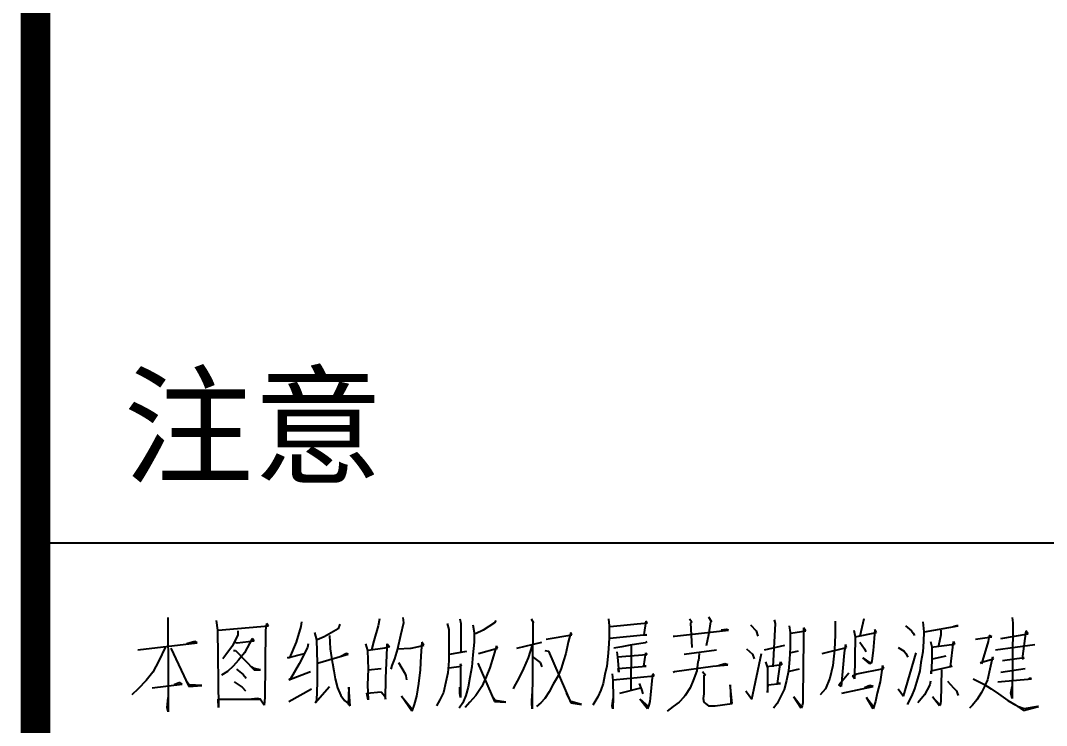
# Model space of a CAD drawing. Extents: x 39560 to 217760, y -140239 to 277665.
# Drawn here: x 136469 to 139986, y 43743 to 46161 of the extents above; entities that cross this region are included whole.
import ezdxf

# ---------------------------------------------------------------- set-up
doc = ezdxf.new("R2010")
doc.units = 0
doc.header["$LTSCALE"] = 1000
doc.header["$MEASUREMENT"] = 0
doc.layers.add('PUB_TITLE', color=4, linetype='Continuous')
doc.styles.add('图签2', font='', dxfattribs={"height": 1000})
doc.styles.get('图签2').set_extended_font_data('SimSun')

# ---------------------------------------------------------------- blocks, each defined once
blk = doc.blocks.new('adasdcxcx')
at = {"layer": 'PUB_TITLE'}
for p, q in [((-2484, 39482.4), (-2484, 12460.5)), ((-2484, 15277.7), (4656, 15277.7)), ((-2030.5, 15021.3), (-2028.4, 14810.5)), ((-1224.5, 15021.3), (-1222.4, 15003.3)), ((-175.9, 15023.8), (-165.6, 15005.8)), ((864.5, 15021.3), (866.5, 15003.3)), ((-1863.9, 15011), (-1859.8, 14977.6)), ((-1857.8, 14977.6), (-1685, 14993)), ((-1691.2, 15000.7), (-1695.3, 14977.6)), ((-1685, 14993), (-1691.2, 15000.7)), ((-1574, 14990.4), (-1590.5, 14936.4)), ((-1572, 15005.8), (-1574, 14990.4)), ((-1440.4, 14998.1), (-1446.5, 14982.7)), ((-1308.8, 14993), (-1323.2, 14941.6)), ((-1304.7, 15016.1), (-1308.8, 14993)), ((-1222.4, 15003.3), (-1232.7, 14959.6)), ((-1072.3, 15000.7), (-1066.2, 14980.1)), ((-1029.2, 15016.1), (-1025.1, 15000.7)), ((-1025.1, 15000.7), (-1025.1, 14903)), ((-983.9, 14995.6), (-979.8, 14969.9)), ((-909.9, 15003.3), (-949, 14977.6)), ((-905.8, 15011), (-909.9, 15003.3)), ((-784.5, 15016.1), (-776.3, 15003.3)), ((-778.3, 15005.8), (-780.4, 14707.7)), ((-776.3, 15003.3), (-778.3, 15005.8)), ((-519.3, 15016.1), (-517.2, 14993)), ((-517.2, 14993), (-517.2, 14951.9)), ((-513.1, 14990.4), (-385.6, 15003.3)), ((-391.8, 15008.4), (-398, 14962.1)), ((-385.6, 15003.3), (-391.8, 15008.4)), ((-241.7, 15016.1), (-233.5, 15005.8)), ((-233.5, 15005.8), (-237.6, 15003.3)), ((-237.6, 15003.3), (-233.5, 14918.5)), ((-169.7, 15005.8), (-175.9, 14962.1)), ((-165.6, 15005.8), (-169.7, 15005.8)), ((-32, 14995.6), (-13.5, 14975)), ((52.3, 15000.7), (44.1, 14851.6)), ((48.2, 15013.6), (52.3, 15000.7)), ((99.6, 14993), (103.7, 14969.9)), ((149, 14985.3), (149, 14946.7)), ((157.2, 14975), (149, 14985.3)), ((257.9, 15008.4), (257.9, 14962.1)), ((356.6, 15016.1), (342.2, 14957)), ((498.5, 14993), (519.1, 14975)), ((558.1, 15005.8), (562.2, 14972.4)), ((564.3, 14972.4), (679.4, 14993)), ((673.3, 14993), (663, 14990.4)), ((679.4, 14993), (673.3, 14993)), ((866.5, 15003.3), (864.5, 14743.7)), ((-1859.8, 14977.6), (-1855.7, 14712.9)), ((-1789.9, 14962.1), (-1808.4, 14923.6)), ((-1789.9, 14975), (-1789.9, 14962.1)), ((-1740.6, 14949.3), (-1767.3, 14900.5)), ((-1734.4, 14941.6), (-1740.6, 14949.3)), ((-1695.3, 14977.6), (-1697.4, 14746.3)), ((-1526.7, 14969.9), (-1520.6, 14944.2)), ((-1493.8, 14954.4), (-1518.5, 14944.2)), ((-1446.5, 14982.7), (-1493.8, 14954.4)), ((-1475.3, 14959.6), (-1473.3, 14913.3)), ((-1232.7, 14959.6), (-1243, 14913.3)), ((-1066.2, 14980.1), (-1066.2, 14918.5)), ((-979.8, 14969.9), (-979.8, 14936.4)), ((-949, 14977.6), (-975.7, 14964.7)), ((-733.1, 14946.7), (-644.7, 14962.1)), ((-648.8, 14969.9), (-657, 14936.4)), ((-644.7, 14962.1), (-648.8, 14969.9)), ((-517.2, 14951.9), (-519.3, 14913.3)), ((-387.7, 14962.1), (-515.1, 14949.3)), ((-398, 14962.1), (-387.7, 14962.1)), ((-297.2, 14957), (-293.1, 14957)), ((-293.1, 14957), (-108, 14977.6)), ((-175.9, 14962.1), (-184.1, 14923.6)), ((-114.2, 14980.1), (-132.7, 14977.6)), ((-108, 14977.6), (-114.2, 14980.1)), ((-13.5, 14975), (-7.3, 14957)), ((103.7, 14969.9), (103.7, 14918.5)), ((105.8, 14967.3), (157.2, 14975)), ((257.9, 14962.1), (255.9, 14910.7)), ((321.7, 14977.6), (325.8, 14954.4)), ((325.8, 14954.4), (323.7, 14810.5)), ((325.8, 14954.4), (399.8, 14969.9)), ((391.6, 14949.3), (387.5, 14908.2)), ((393.6, 14980.1), (391.6, 14949.3)), ((399.8, 14969.9), (393.6, 14980.1)), ((519.1, 14975), (525.2, 14967.3)), ((525.2, 14967.3), (529.3, 14959.6)), ((562.2, 14972.4), (560.2, 14939)), ((619.8, 14962.1), (611.6, 14923.6)), ((619.8, 14977.6), (619.8, 14962.1)), ((739.1, 14946.7), (794.6, 14954.4)), ((786.3, 14959.6), (782.2, 14939)), ((794.6, 14954.4), (786.3, 14959.6)), ((825.4, 14949.3), (920, 14964.7)), ((911.8, 14975), (899.4, 14879.9)), ((920, 14964.7), (911.8, 14975)), ((-2133.3, 14910.7), (-1929.7, 14933.9)), ((-2038.7, 14918.5), (-2061.3, 14872.2)), ((-2020.2, 14915.9), (-1958.5, 14784.8)), ((-1937.9, 14939), (-1964.7, 14931.3)), ((-1929.7, 14933.9), (-1937.9, 14939)), ((-1808.4, 14923.6), (-1831, 14892.8)), ((-1800.2, 14936.4), (-1792, 14933.9)), ((-1792, 14933.9), (-1734.4, 14941.6)), ((-1590.5, 14936.4), (-1613.1, 14882.5)), ((-1551.4, 14918.5), (-1580.2, 14861.9)), ((-1549.3, 14931.3), (-1551.4, 14918.5)), ((-1520.6, 14944.2), (-1518.5, 14864.5)), ((-1473.3, 14913.3), (-1467.1, 14869.6)), ((-1352, 14931.3), (-1345.8, 14908.2)), ((-1286.2, 14915.9), (-1343.7, 14908.2)), ((-1323.2, 14941.6), (-1331.4, 14910.7)), ((-1269.7, 14921), (-1286.2, 14915.9)), ((-1282.1, 14813.1), (-1277.9, 14918.5)), ((-1277.9, 14931.3), (-1269.7, 14921)), ((-1277.9, 14918.5), (-1277.9, 14931.3)), ((-1243, 14913.3), (-1253.3, 14879.9)), ((-1243, 14913.3), (-1197.8, 14915.9)), ((-1197.8, 14915.9), (-1195.7, 14915.9)), ((-1195.7, 14915.9), (-1158.7, 14923.6)), ((-1158.7, 14936.4), (-1162.8, 14890.2)), ((-1152.5, 14926.2), (-1158.7, 14936.4)), ((-1158.7, 14923.6), (-1152.5, 14926.2)), ((-1066.2, 14918.5), (-1066.2, 14872.2)), ((-979.8, 14936.4), (-983.9, 14892.8)), ((-965.4, 14897.9), (-899.6, 14915.9)), ((-903.7, 14923.6), (-914, 14890.2)), ((-899.6, 14915.9), (-903.7, 14923.6)), ((-833.8, 14915.9), (-747.5, 14936.4)), ((-780.4, 14926.2), (-794.8, 14882.5)), ((-657, 14936.4), (-665.2, 14897.9)), ((-519.3, 14913.3), (-521.3, 14887.6)), ((-474, 14921), (-500.8, 14915.9)), ((-445.2, 14926.2), (-474, 14921)), ((-393.8, 14933.9), (-445.2, 14926.2)), ((-441.1, 14923.6), (-443.2, 14772)), ((-387.7, 14939), (-393.8, 14933.9)), ((-46.4, 14913.3), (-25.8, 14895.3)), ((15.3, 14910.7), (85.2, 14926.2)), ((103.7, 14918.5), (101.7, 14877.3)), ((149, 14946.7), (146.9, 14746.3)), ((212.7, 14897.9), (297, 14918.5)), ((292.9, 14928.7), (288.8, 14900.5)), ((297, 14918.5), (292.9, 14928.7)), ((342.2, 14936.4), (358.7, 14913.3)), ((358.7, 14913.3), (362.8, 14903)), ((473.8, 14918.5), (494.4, 14905.6)), ((560.2, 14939), (558.1, 14903)), ((584.8, 14939), (589, 14921)), ((667.1, 14928.7), (586.9, 14918.5)), ((589, 14921), (589, 14872.2)), ((652.7, 14851.6), (663, 14939)), ((663, 14939), (667.1, 14928.7)), ((782.2, 14939), (759.6, 14861.9)), ((806.9, 14910.7), (942.6, 14928.7)), ((-1831, 14892.8), (-1841.3, 14879.9)), ((-1804.3, 14908.2), (-1798.1, 14908.2)), ((-1798.1, 14908.2), (-1734.4, 14841.4)), ((-1767.3, 14900.5), (-1787.9, 14874.8)), ((-1619.3, 14882.5), (-1561.7, 14897.9)), ((-1613.1, 14882.5), (-1619.3, 14882.5)), ((-1516.4, 14864.5), (-1411.6, 14895.3)), ((-1417.8, 14897.9), (-1436.3, 14887.6)), ((-1411.6, 14895.3), (-1417.8, 14897.9)), ((-1345.8, 14908.2), (-1343.7, 14843.9)), ((-1253.3, 14879.9), (-1261.5, 14856.8)), ((-1162.8, 14890.2), (-1164.9, 14841.4)), ((-1064.1, 14895.3), (-1004.5, 14905.6)), ((-983.9, 14892.8), (-988, 14851.6)), ((-914, 14890.2), (-926.4, 14849.1)), ((-794.8, 14882.5), (-811.2, 14846.5)), ((-780.4, 14887.6), (-753.7, 14867.1)), ((-737.2, 14908.2), (-724.9, 14905.6)), ((-724.9, 14905.6), (-648.8, 14728.3)), ((-665.2, 14897.9), (-673.5, 14872.2)), ((-521.3, 14887.6), (-525.4, 14854.2)), ((-490.5, 14903), (-488.4, 14885)), ((-387.7, 14892.8), (-488.4, 14885)), ((-488.4, 14885), (-484.3, 14833.6)), ((-398, 14854.2), (-391.8, 14900.5)), ((-391.8, 14900.5), (-387.7, 14892.8)), ((-260.2, 14895.3), (-149.2, 14910.7)), ((-208.8, 14897.9), (-210.8, 14872.2)), ((-27.9, 14741.1), (5, 14897.9)), ((-25.8, 14895.3), (-19.6, 14879.9)), ((130.5, 14905.6), (105.8, 14900.5)), ((255.9, 14910.7), (249.7, 14856.8)), ((288.8, 14900.5), (278.5, 14784.8)), ((352.5, 14882.5), (379.2, 14864.5)), ((377.2, 14861.9), (352.5, 14882.5)), ((387.5, 14908.2), (383.4, 14872.2)), ((492.3, 14751.4), (535.5, 14900.5)), ((494.4, 14905.6), (500.5, 14897.9)), ((500.5, 14897.9), (506.7, 14885)), ((558.1, 14903), (551.9, 14867.1)), ((591, 14879.9), (638.3, 14890.2)), ((755.5, 14867.1), (800.7, 14879.9)), ((796.6, 14885), (788.4, 14843.9)), ((800.7, 14879.9), (796.6, 14885)), ((905.6, 14882.5), (831.6, 14872.2)), ((899.4, 14879.9), (905.6, 14882.5)), ((-2061.3, 14872.2), (-2081.9, 14833.6)), ((-1806.4, 14854.2), (-1824.9, 14836.2)), ((-1787.9, 14874.8), (-1806.4, 14854.2)), ((-1794, 14843.9), (-1771.4, 14825.9)), ((-1734.4, 14846.5), (-1744.7, 14851.6)), ((-1711.8, 14841.4), (-1734.4, 14846.5)), ((-1580.2, 14861.9), (-1609, 14810.5)), ((-1518.5, 14864.5), (-1518.5, 14797.7)), ((-1467.1, 14869.6), (-1465, 14864.5)), ((-1465, 14864.5), (-1460.9, 14838.8)), ((-1343.7, 14843.9), (-1345.8, 14790)), ((-1343.7, 14841.4), (-1298.5, 14846.5)), ((-1261.5, 14856.8), (-1265.6, 14843.9)), ((-1238.9, 14867.1), (-1216.3, 14828.5)), ((-1066.2, 14872.2), (-1070.3, 14831.1)), ((-1066.2, 14849.1), (-1023, 14854.2)), ((-1027.1, 14861.9), (-1027.1, 14746.3)), ((-1023, 14854.2), (-1027.1, 14861.9)), ((-988, 14851.6), (-994.2, 14815.7)), ((-967.5, 14864.5), (-909.9, 14733.4)), ((-926.4, 14849.1), (-938.7, 14818.2)), ((-811.2, 14846.5), (-827.7, 14810.5)), ((-753.7, 14867.1), (-747.5, 14851.6)), ((-681.7, 14846.5), (-692, 14820.8)), ((-673.5, 14872.2), (-681.7, 14846.5)), ((-525.4, 14854.2), (-531.6, 14825.9)), ((-486.4, 14846.5), (-389.7, 14854.2)), ((-484.3, 14833.6), (-486.4, 14846.5)), ((-389.7, 14854.2), (-398, 14854.2)), ((-293.1, 14836.2), (-161.5, 14854.2)), ((-212.9, 14869.6), (-217, 14838.8)), ((-210.8, 14872.2), (-212.9, 14869.6)), ((-161.5, 14854.2), (-110.1, 14859.3)), ((-120.4, 14861.9), (-145.1, 14854.2)), ((-110.1, 14859.3), (-120.4, 14861.9)), ((19.4, 14869.6), (25.6, 14849.1)), ((74.9, 14859.3), (23.5, 14851.6)), ((25.6, 14849.1), (25.6, 14764.3)), ((60.6, 14795.1), (70.8, 14869.6)), ((70.8, 14869.6), (74.9, 14859.3)), ((101.7, 14877.3), (97.6, 14838.8)), ((134.6, 14843.9), (99.6, 14836.2)), ((249.7, 14856.8), (239.4, 14813.1)), ((332, 14828.5), (424.5, 14846.5)), ((381.3, 14864.5), (377.2, 14861.9)), ((383.4, 14872.2), (381.3, 14864.5)), ((420.4, 14856.8), (412.1, 14800.2)), ((424.5, 14846.5), (420.4, 14856.8)), ((551.9, 14867.1), (547.8, 14838.8)), ((589, 14872.2), (586.9, 14828.5)), ((586.9, 14838.8), (658.9, 14854.2)), ((658.9, 14854.2), (652.7, 14851.6)), ((759.6, 14861.9), (755.5, 14867.1)), ((788.4, 14843.9), (780.2, 14807.9)), ((825.4, 14833.6), (909.7, 14846.5)), ((-2081.9, 14833.6), (-2104.5, 14805.4)), ((-2028.4, 14810.5), (-2028.4, 14697.4)), ((-1824.9, 14836.2), (-1845.4, 14823.4)), ((-1771.4, 14825.9), (-1761.1, 14813.1)), ((-1734.4, 14841.4), (-1711.8, 14841.4)), ((-1615.1, 14807.9), (-1541.1, 14836.2)), ((-1609, 14810.5), (-1615.1, 14807.9)), ((-1460.9, 14838.8), (-1456.8, 14810.5)), ((-1456.8, 14810.5), (-1448.6, 14779.7)), ((-1284.1, 14741.1), (-1282.1, 14813.1)), ((-1216.3, 14828.5), (-1214.2, 14820.8)), ((-1214.2, 14820.8), (-1212.2, 14807.9)), ((-1164.9, 14841.4), (-1171, 14795.1)), ((-1070.3, 14831.1), (-1076.5, 14800.2)), ((-994.2, 14815.7), (-1000.4, 14782.2)), ((-938.7, 14818.2), (-953.1, 14784.8)), ((-827.7, 14810.5), (-842.1, 14784.8)), ((-692, 14820.8), (-708.4, 14792.5)), ((-531.6, 14825.9), (-537.8, 14795.1)), ((-506.9, 14828.5), (-504.9, 14805.4)), ((-502.8, 14807.9), (-363, 14820.8)), ((-369.2, 14815.7), (-375.3, 14756.5)), ((-367.1, 14828.5), (-369.2, 14815.7)), ((-363, 14820.8), (-367.1, 14828.5)), ((-297.2, 14833.6), (-293.1, 14836.2)), ((-217, 14838.8), (-229.4, 14805.4)), ((-196.5, 14836.2), (-186.2, 14823.4)), ((-192.3, 14823.4), (-192.3, 14764.3)), ((-186.2, 14823.4), (-192.3, 14823.4)), ((97.6, 14838.8), (91.4, 14805.4)), ((239.4, 14813.1), (225, 14777.1)), ((270.3, 14790), (305.2, 14831.1)), ((317.6, 14820.8), (332, 14828.5)), ((323.7, 14810.5), (317.6, 14820.8)), ((539.6, 14810.5), (529.3, 14777.1)), ((547.8, 14838.8), (539.6, 14810.5)), ((586.9, 14828.5), (586.9, 14838.8)), ((621.9, 14841.4), (619.8, 14733.4)), ((730.8, 14810.5), (751.4, 14800.2)), ((780.2, 14807.9), (769.9, 14784.8)), ((815.1, 14800.2), (930.3, 14810.5)), ((924.1, 14813.1), (917.9, 14807.9)), ((930.3, 14810.5), (924.1, 14813.1)), ((-2131.2, 14777.1), (-2153.8, 14756.5)), ((-2104.5, 14805.4), (-2131.2, 14777.1)), ((-2083.9, 14779.7), (-1981.1, 14792.5)), ((-1989.3, 14797.7), (-2007.8, 14790)), ((-1981.1, 14792.5), (-1989.3, 14797.7)), ((-1956.4, 14790), (-1968.8, 14805.4)), ((-1958.5, 14784.8), (-1913.3, 14787.4)), ((-1913.3, 14787.4), (-1956.4, 14790)), ((-1802.2, 14800.2), (-1775.5, 14782.2)), ((-1775.5, 14782.2), (-1763.2, 14769.4)), ((-1615.1, 14733.4), (-1537, 14777.1)), ((-1524.7, 14728.3), (-1475.3, 14784.8)), ((-1518.5, 14797.7), (-1520.6, 14736)), ((-1448.6, 14779.7), (-1436.3, 14754)), ((-1409.5, 14782.2), (-1411.6, 14723.1)), ((-1405.4, 14718), (-1409.5, 14782.2)), ((-1345.8, 14790), (-1343.7, 14738.6)), ((-1171, 14795.1), (-1177.2, 14751.4)), ((-1076.5, 14800.2), (-1084.7, 14764.3)), ((-1029.2, 14761.7), (-1029.2, 14782.2)), ((-1000.4, 14782.2), (-1008.6, 14754)), ((-953.1, 14784.8), (-973.6, 14754)), ((-842.1, 14784.8), (-846.2, 14777.1)), ((-708.4, 14792.5), (-722.8, 14766.8)), ((-537.8, 14795.1), (-546, 14772)), ((-504.9, 14805.4), (-502.8, 14746.3)), ((-480.2, 14761.7), (-408.2, 14779.7)), ((-414.4, 14795.1), (-406.2, 14774.5)), ((-406.2, 14774.5), (-402.1, 14759.1)), ((-239.6, 14779.7), (-256.1, 14754)), ((-229.4, 14805.4), (-239.6, 14779.7)), ((-101.9, 14790), (-99.8, 14733.4)), ((-95.7, 14725.7), (-101.9, 14790)), ((25.6, 14764.3), (27.7, 14790)), ((27.7, 14790), (70.8, 14795.1)), ((70.8, 14795.1), (60.6, 14795.1)), ((83.2, 14774.5), (70.8, 14748.8)), ((91.4, 14805.4), (83.2, 14774.5)), ((225, 14777.1), (206.5, 14756.5)), ((278.5, 14784.8), (270.3, 14790)), ((280.5, 14761.7), (387.5, 14784.8)), ((377.2, 14787.4), (358.7, 14779.7)), ((387.5, 14784.8), (377.2, 14787.4)), ((412.1, 14800.2), (401.9, 14761.7)), ((473.8, 14777.1), (492.3, 14751.4)), ((529.3, 14777.1), (519.1, 14751.4)), ((582.8, 14790), (564.3, 14756.5)), ((584.8, 14802.8), (582.8, 14790)), ((642.4, 14802.8), (663, 14779.7)), ((663, 14779.7), (673.3, 14769.4)), ((751.4, 14800.2), (767.8, 14792.5)), ((769.9, 14784.8), (759.6, 14764.3)), ((767.8, 14792.5), (792.5, 14777.1)), ((792.5, 14777.1), (817.2, 14759.1)), ((860.4, 14761.7), (864.5, 14784.8)), ((-2032.5, 14712.9), (-2028.4, 14746.3)), ((-1857.8, 14741.1), (-1711.8, 14741.1)), ((-1855.7, 14712.9), (-1857.8, 14741.1)), ((-1722.1, 14743.7), (-1742.6, 14741.1)), ((-1711.8, 14741.1), (-1722.1, 14743.7)), ((-1699.4, 14720.6), (-1713.8, 14741.1)), ((-1697.4, 14746.3), (-1699.4, 14720.6)), ((-1436.3, 14754), (-1423.9, 14736)), ((-1347.9, 14761.7), (-1298.5, 14766.8)), ((-1343.7, 14738.6), (-1347.9, 14761.7)), ((-1298.5, 14766.8), (-1286.2, 14751.4)), ((-1286.2, 14751.4), (-1284.1, 14741.1)), ((-1228.6, 14751.4), (-1191.6, 14705.1)), ((-1193.6, 14700), (-1228.6, 14751.4)), ((-1177.2, 14751.4), (-1185.4, 14723.1)), ((-1097, 14738.6), (-1109.3, 14718)), ((-1084.7, 14764.3), (-1097, 14738.6)), ((-1027.1, 14746.3), (-1029.2, 14761.7)), ((-1008.6, 14754), (-1018.9, 14728.3)), ((-973.6, 14754), (-994.2, 14730.8)), ((-907.9, 14736), (-918.1, 14751.4)), ((-782.4, 14728.3), (-780.4, 14759.1)), ((-737.2, 14743.7), (-751.6, 14728.3)), ((-722.8, 14766.8), (-737.2, 14743.7)), ((-648.8, 14733.4), (-663.2, 14761.7)), ((-556.3, 14748.8), (-572.7, 14720.6)), ((-546, 14772), (-556.3, 14748.8)), ((-506.9, 14718), (-502.8, 14743.7)), ((-502.8, 14746.3), (-504.9, 14707.7)), ((-412.3, 14741.1), (-383.6, 14715.4)), ((-385.6, 14707.7), (-412.3, 14741.1)), ((-375.3, 14756.5), (-377.4, 14733.4)), ((-260.2, 14748.8), (-276.6, 14730.8)), ((-256.1, 14754), (-260.2, 14748.8)), ((-192.3, 14759.1), (-194.4, 14743.7)), ((-194.4, 14743.7), (-192.3, 14730.8)), ((-192.3, 14764.3), (-192.3, 14759.1)), ((-48.4, 14769.4), (-46.4, 14766.8)), ((-46.4, 14766.8), (-27.9, 14741.1)), ((70.8, 14748.8), (58.5, 14725.7)), ((116.1, 14748.8), (142.8, 14715.4)), ((140.7, 14710.3), (116.1, 14748.8)), ((146.9, 14746.3), (146.9, 14728.3)), ((364.8, 14746.3), (389.5, 14715.4)), ((387.5, 14707.7), (364.8, 14746.3)), ((401.9, 14761.7), (395.7, 14733.4)), ((519.1, 14751.4), (504.7, 14723.1)), ((564.3, 14756.5), (541.7, 14728.3)), ((591, 14748.8), (615.7, 14723.1)), ((615.7, 14718), (591, 14748.8)), ((673.3, 14769.4), (677.4, 14759.1)), ((677.4, 14759.1), (679.4, 14754)), ((743.2, 14738.6), (728.8, 14720.6)), ((759.6, 14764.3), (743.2, 14738.6)), ((817.2, 14759.1), (850.1, 14736)), ((864.5, 14743.7), (860.4, 14761.7)), ((-2028.4, 14697.4), (-2032.5, 14712.9)), ((-1520.6, 14736), (-1524.7, 14728.3)), ((-1423.9, 14736), (-1411.6, 14725.7)), ((-1411.6, 14725.7), (-1405.4, 14718)), ((-1185.4, 14723.1), (-1193.6, 14700)), ((-1018.9, 14728.3), (-1031.2, 14710.3)), ((-994.2, 14730.8), (-1010.7, 14712.9)), ((-909.9, 14733.4), (-870.8, 14730.8)), ((-870.8, 14730.8), (-907.9, 14736)), ((-780.4, 14707.7), (-782.4, 14728.3)), ((-751.6, 14728.3), (-766, 14715.4)), ((-611.8, 14723.1), (-648.8, 14733.4)), ((-648.8, 14728.3), (-611.8, 14723.1)), ((-504.9, 14707.7), (-506.9, 14718)), ((-381.5, 14720.6), (-385.6, 14707.7)), ((-377.4, 14733.4), (-381.5, 14720.6)), ((-297.2, 14715.4), (-317.8, 14700)), ((-276.6, 14730.8), (-297.2, 14715.4)), ((-192.3, 14730.8), (-186.2, 14725.7)), ((-186.2, 14725.7), (-175.9, 14718)), ((-175.9, 14718), (-153.3, 14718)), ((-153.3, 14718), (-95.7, 14725.7)), ((-99.8, 14733.4), (-99.8, 14725.7)), ((58.5, 14725.7), (46.2, 14710.3)), ((144.8, 14718), (140.7, 14710.3)), ((146.9, 14728.3), (144.8, 14718)), ((395.7, 14733.4), (387.5, 14707.7)), ((617.7, 14720.6), (615.7, 14718)), ((619.8, 14733.4), (617.7, 14720.6)), ((728.8, 14720.6), (718.5, 14710.3)), ((850.1, 14736), (876.8, 14720.6)), ((876.8, 14720.6), (880.9, 14718)), ((880.9, 14718), (903.5, 14702.6)), ((905.6, 14707.7), (883, 14715.4)), ((903.5, 14702.6), (954.9, 14715.4)), ((952.9, 14715.4), (905.6, 14707.7)), ((954.9, 14715.4), (952.9, 14715.4))]:
    blk.add_line(p, q, dxfattribs=at)
at = {"layer": 'PUB_TITLE', "const_width": 102, "elevation": 8.3}
blk.add_lwpolyline([(4656, 39482.4), (-2484, 39482.4), (-2484, 12460.5), (4656, 12460.5)], dxfattribs=at)
at = {"layer": 'PUB_TITLE', "style": '图签2', "width": 1}
blk.add_text('注意', height=326.4, dxfattribs=at).set_placement((-2182.7, 15514.7))

msp = doc.modelspace()

# ---------------------------------------------------------------- block references
msp.add_blockref('adasdcxcx', (139003.723, 29092.38))

doc.saveas('drawing.dxf')
